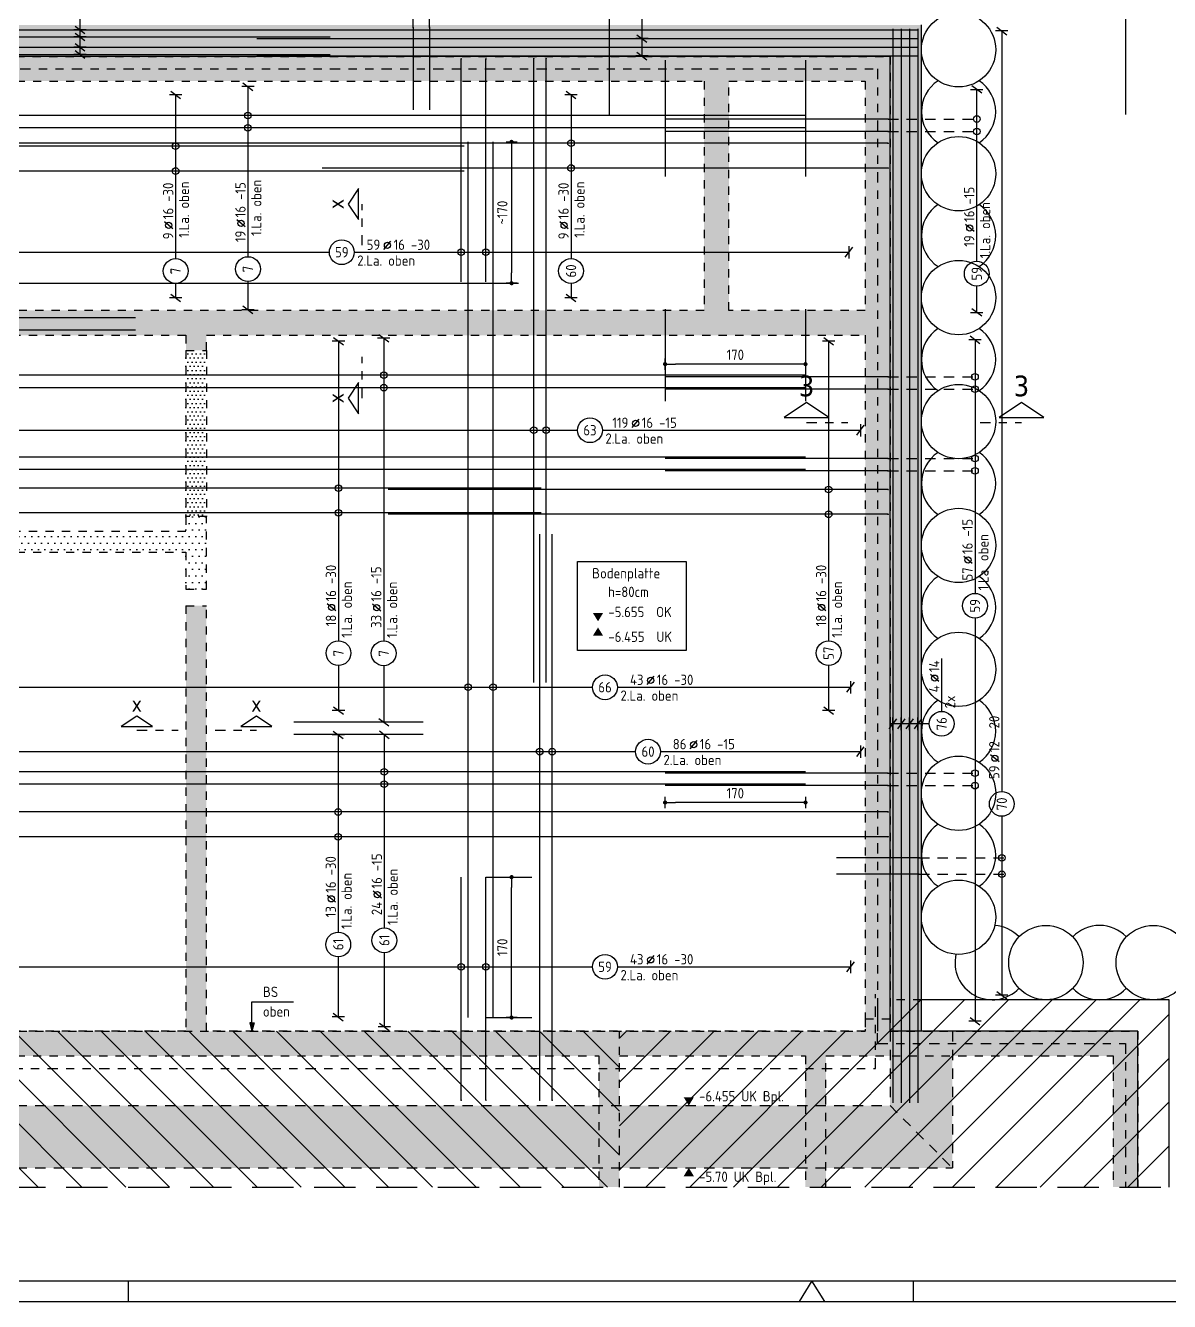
# Model space of a CAD drawing. Extents: x -45 to 98, y -32 to 51.
# Drawn here: x 29.7 to 43.55, y 0 to 15.45 of the extents above; entities that cross this region are included whole.
import ezdxf
from ezdxf.enums import TextEntityAlignment as Align

# ---------------------------------------------------------------- set-up
doc = ezdxf.new("R2010")
doc.units = 0
doc.header["$LTSCALE"] = 0.5
for name, pattern in [('AUSGEZOGEN', [1000.01, 1000, 0.01]), ('DASHDOTSMALL', [1.05, 0.5, -0.25, 0.05, -0.25]), ('DIVIDE2', [0.625, 0.25, -0.125, 0, -0.125, 0, -0.125]), ('DOT', [0.175, 0.05, -0.125]), ('GESTRICHELTX2', [1.5, 1, -0.5]), ('HIDDEN2', [0.187, 0.125, -0.062]), ('STRICHPUNKT2', [0.55, 0.25, -0.125, 0.05, -0.125]), ('VERDECKT', [0.375, 0.25, -0.125])]:
    doc.linetypes.add(name, pattern=pattern)
for name, color, linetype in [('2.UG', 7, 'Continuous'), ('ACHSEN', 7, 'Continuous'), ('AFB', 7, 'Continuous'), ('AFU', 7, 'Continuous'), ('BETON', 7, 'Continuous'), ('Brüstung 2.UG', 7, 'Continuous'), ('DRUEBER', 7, 'Continuous'), ('grau_hell', 7, 'Continuous'), ('grau_mittel', 7, 'Continuous'), ('HILFE', 7, 'Continuous'), ('koten', 7, 'Continuous'), ('MASSE', 7, 'Continuous'), ('OBJEKT', 7, 'Continuous'), ('RAHMEN', 7, 'Continuous'), ('RND', 7, 'Continuous'), ('SCHNITTE', 7, 'Continuous'), ('SCHRAFF', 7, 'Continuous'), ('TEXT', 7, 'Continuous'), ('VERDECKT', 7, 'Continuous'), ('Versprung oberseitig', 7, 'Continuous')]:
    doc.layers.add(name, color=color, linetype=linetype)
doc.layers.add('NOPLOT', color=7, linetype='Continuous', plot=False)
doc.layers.add('Verbau', color=7, linetype='Continuous', plot=False)
doc.styles.add('helv', font='tahoma.ttf')
doc.styles.add('txt', font='isocp.shx')
doc.dimstyles.new('DOT_I', dxfattribs={"dimscale": 0.5, "dimtxt": 0.25, "dimasz": 0.25, "dimexe": 0.1, "dimexo": 0.3, "dimgap": 0.1, "dimtad": 1, "dimdec": 3, "dimzin": 3, "dimtxsty": 'txt', "dimblk": 'DOT', "dimblk1": 'DOT', "dimblk2": 'DOT', "dimsah": 1, "dimcen": 0.1, "dimse1": 1, "dimse2": 1, "dimazin": 0, "dimtfac": 1, "dimtdec": 4, "dimtix": 1, "dimtmove": 2, "dimatfit": 3, "dimfxl": 0, "dimtvp": 1, "dimtolj": 1, "dimtzin": 0, "dimarcsym": 0})
pattern_1 = [(0, (-1.49329, -23.60151), (0.0396875, 0.079375), [0, -0.079375])]

# ---------------------------------------------------------------- blocks, each defined once
blk = doc.blocks.new('okrd_o')
at = {"layer": 'koten', "color": 7, "linetype": 'Continuous'}
blk.add_solid([(-0.125, 0.202), (0.125, 0.202), (0, 0)], dxfattribs=at)
at = {"layer": 'koten', "style": 'txt'}
blk.add_attdef('OKRD', (0.25, 0.1), '', height=0.25, dxfattribs=at)
blk = doc.blocks.new('okrd_u')
at = {"layer": 'koten', "color": 7, "linetype": 'Continuous'}
blk.add_solid([(-0.125, -0.202), (0.125, -0.202), (0, 0)], dxfattribs=at)
at = {"layer": 'koten', "style": 'txt'}
blk.add_attdef('OKRD', (0.25, -0.35), '', height=0.25, dxfattribs=at)
blk = doc.blocks.new('Pfeillinie')
at = {"layer": 'TEXT', "linetype": 'Continuous'}
blk.add_hatch(color=7, dxfattribs=at).paths.add_polyline_path([(0, 0), (-0.8, 0.2), (-0.8, 0), (-0.8, -0.2)])
at = {"layer": 'TEXT', "color": 7, "linetype": 'Continuous'}
for p, q in [((-0.8, 0), (-0.8, 0.2)), ((-0.8, 0.2), (0, 0)), ((-0.8, 0), (-0.8, -0.2)), ((-0.8, -0.2), (0, 0))]:
    blk.add_line(p, q, dxfattribs=at)
blk = doc.blocks.new('lei_gre')
at = {"layer": 'RND', "color": 7, "linetype": 'Continuous'}
for p, q in [((-0.09, -0.12), (0.09, 0.12)), ((0, 0.15), (0, -0.15))]:
    blk.add_line(p, q, dxfattribs=at)
blk = doc.blocks.new('RND_LEI')
at = {"layer": 'RND', "color": 7, "linetype": 'Continuous'}
blk.add_line((1.022, 0.066), (1.19, 0.27), dxfattribs=at)
for centre, radius in [((0, 0), 0.3), ((1.106, 0.168), 0.075)]:
    blk.add_circle(centre, radius, dxfattribs=at)
at = {"layer": 'RND', "color": 7, "linetype": 'Continuous', "style": 'txt'}
blk.add_attdef('POSL', text='', height=0.25, dxfattribs=at).set_placement((0, 0), align=Align.MIDDLE)
blk.add_attdef('ANZ', text='', height=0.25, dxfattribs=at).set_placement((0.931, 0.057), align=Align.RIGHT)
for tag, p in [('DUM', (1.253, 0.057)), ('ABSTD', (1.674, 0.057)), ('POSTXT', (0.374, -0.327))]:
    blk.add_attdef(tag, p, '', height=0.25, dxfattribs=at)
blk = doc.blocks.new('DOT')
at = {"layer": 'MASSE', "color": 7, "linetype": 'Continuous'}
for p, q in [((0, 0), (-1, 0)), ((0, 0.54), (0, -0.54))]:
    blk.add_line(p, q, dxfattribs=at)
at = {"layer": 'MASSE', "color": 7, "linetype": 'Continuous', "const_width": 0.2}
blk.add_lwpolyline([(-0.1, 0, 1), (0.1, 0, 1)], format="xyb", close=True, dxfattribs=at)
blk = doc.blocks.new('*D49')
at = {"layer": 'Defpoints', "color": 0, "linetype": 'AUSGEZOGEN', "transparency": 16777216}
for p in [(37.447, 6.04), (37.447, 6.04), (39.147, 6.04)]:
    blk.add_point(p, dxfattribs=at)
at = {"layer": 'MASSE', "color": 0, "linetype": 'AUSGEZOGEN', "lineweight": -2, "transparency": 16777216}
blk.add_line((39.022, 6.04), (37.572, 6.04), dxfattribs=at)
at = {"layer": 'MASSE', "color": 0, "linetype": 'AUSGEZOGEN', "lineweight": -2, "transparency": 16777216, "xscale": 0.125, "yscale": 0.125, "zscale": 0.125, "rotation": 180}
blk.add_blockref('DOT', (37.447, 6.04), dxfattribs=at)
at = {"layer": 'MASSE', "color": 0, "linetype": 'AUSGEZOGEN', "lineweight": -2, "transparency": 16777216, "xscale": 0.125, "yscale": 0.125, "zscale": 0.125}
blk.add_blockref('DOT', (39.147, 6.04), dxfattribs=at)
at = {"layer": 'MASSE', "color": 0, "linetype": 'AUSGEZOGEN', "transparency": 16777216, "insert": (38.297, 6.152), "char_height": 0.125, "attachment_point": 5, "style": 'txt'}
blk.add_mtext('\\A1;170', dxfattribs=at)
blk = doc.blocks.new('*D50')
at = {"layer": 'Defpoints', "color": 0, "linetype": 'AUSGEZOGEN', "transparency": 16777216}
for p in [(37.447, 11.347), (37.447, 11.347), (39.147, 11.347)]:
    blk.add_point(p, dxfattribs=at)
at = {"layer": 'MASSE', "color": 0, "linetype": 'AUSGEZOGEN', "lineweight": -2, "transparency": 16777216}
blk.add_line((39.022, 11.347), (37.572, 11.347), dxfattribs=at)
at = {"layer": 'MASSE', "color": 0, "linetype": 'AUSGEZOGEN', "lineweight": -2, "transparency": 16777216, "xscale": 0.125, "yscale": 0.125, "zscale": 0.125, "rotation": 180}
blk.add_blockref('DOT', (37.447, 11.347), dxfattribs=at)
at = {"layer": 'MASSE', "color": 0, "linetype": 'AUSGEZOGEN', "lineweight": -2, "transparency": 16777216, "xscale": 0.125, "yscale": 0.125, "zscale": 0.125}
blk.add_blockref('DOT', (39.147, 11.347), dxfattribs=at)
at = {"layer": 'MASSE', "color": 0, "linetype": 'AUSGEZOGEN', "transparency": 16777216, "insert": (38.297, 11.46), "char_height": 0.125, "attachment_point": 5, "style": 'txt'}
blk.add_mtext('\\A1;170', dxfattribs=at)
blk = doc.blocks.new('*D56')
at = {"layer": 'Defpoints', "color": 0, "linetype": 'AUSGEZOGEN', "transparency": 16777216}
for p in [(35.589, 5.137), (35.589, 5.137), (35.589, 3.437)]:
    blk.add_point(p, dxfattribs=at)
at = {"layer": 'MASSE', "color": 0, "linetype": 'AUSGEZOGEN', "lineweight": -2, "transparency": 16777216}
blk.add_line((35.589, 3.562), (35.589, 5.012), dxfattribs=at)
at = {"layer": 'MASSE', "color": 0, "linetype": 'AUSGEZOGEN', "lineweight": -2, "transparency": 16777216, "xscale": 0.125, "yscale": 0.125, "zscale": 0.125}
for p, rotation in [((35.589, 5.137), 90), ((35.589, 3.437), 270)]:
    blk.add_blockref('DOT', p, dxfattribs=dict(at, rotation=rotation))
at = {"layer": 'MASSE', "color": 0, "linetype": 'AUSGEZOGEN', "transparency": 16777216, "insert": (35.477, 4.287), "char_height": 0.125, "attachment_point": 5, "rotation": 90, "style": 'txt'}
blk.add_mtext('\\A1;170', dxfattribs=at)
blk = doc.blocks.new('*D57')
at = {"layer": 'Defpoints', "color": 0, "linetype": 'AUSGEZOGEN', "transparency": 16777216}
for p in [(35.589, 14.037), (35.589, 12.326), (35.589, 12.326)]:
    blk.add_point(p, dxfattribs=at)
at = {"layer": 'MASSE', "color": 0, "linetype": 'AUSGEZOGEN', "lineweight": -2, "transparency": 16777216}
blk.add_line((35.589, 13.912), (35.589, 12.451), dxfattribs=at)
at = {"layer": 'MASSE', "color": 0, "linetype": 'AUSGEZOGEN', "lineweight": -2, "transparency": 16777216, "xscale": 0.125, "yscale": 0.125, "zscale": 0.125}
for p, rotation in [((35.589, 14.037), 90), ((35.589, 12.326), 270)]:
    blk.add_blockref('DOT', p, dxfattribs=dict(at, rotation=rotation))
at = {"layer": 'MASSE', "color": 0, "linetype": 'AUSGEZOGEN', "transparency": 16777216, "insert": (35.477, 13.181), "char_height": 0.125, "attachment_point": 5, "rotation": 90, "style": 'txt'}
blk.add_mtext('\\A1;~170', dxfattribs=at)
blk = doc.blocks.new('A0-38-5')
at = {"color": 7, "linetype": 'Continuous'}
for p, q in [((78.45, 0.5), (78.14, 0)), ((78.76, 0), (78.45, 0.5))]:
    blk.add_line(p, q, dxfattribs=at)
at = {"layer": 'RAHMEN', "color": 5}
blk.add_line((2, 0.5), (156.4, 0.5), dxfattribs=at)
at = {"layer": 'RAHMEN', "color": 7}
for p, q in [((61.9, 0), (61.9, 0.5)), ((80.9, 0.5), (80.9, 0))]:
    blk.add_line(p, q, dxfattribs=at)
at = {"layer": 'RAHMEN'}
blk.add_line((0, 0), (156.9, 0), dxfattribs=at)
blk = doc.blocks.new('SCHN-1')
at = {"layer": 'SCHNITTE', "color": 5, "linetype": 'Continuous'}
blk.add_lwpolyline([(0.54, 0.125), (0, 0.485), (-0.54, 0.125)], close=True, dxfattribs=at)
at = {"layer": 'SCHNITTE', "color": 6, "linetype": 'Continuous', "style": 'helv'}
blk.add_attdef('SCHN-1', text='', height=0.5, dxfattribs=at).set_placement((0, 0.635), align=Align.CENTER)
blk = doc.blocks.new('SCHN-2')
at = {"layer": 'SCHNITTE', "color": 6, "linetype": 'Continuous'}
blk.add_lwpolyline([(0.378, 0.088), (0, 0.34), (-0.378, 0.088)], close=True, dxfattribs=at)
at = {"layer": 'SCHNITTE', "color": 1, "linetype": 'DASHDOTSMALL', "style": 'helv'}
blk.add_attdef('SCHN-2', text='', height=0.35, dxfattribs=at).set_placement((0, 0.45), align=Align.CENTER)

msp = doc.modelspace()

# ---------------------------------------------------------------- hatches: boundary and pattern name
at = {"layer": 'Brüstung 2.UG', "linetype": 'DOT'}
h = msp.add_hatch(dxfattribs=at)
h.set_pattern_fill('DOTS', color=102, scale=0.8, double=1)
h.set_pattern_definition([(0, (-77.654074, 474.12091), (0.025, 0.05), [0, -0.05])])
h.paths.add_polyline_path([(31.8952, 11.512), (31.6452, 11.512), (31.6452, 9.502), (31.8952, 9.502)])
at = {"layer": 'DRUEBER', "linetype": 'AUSGEZOGEN'}
h = msp.add_hatch(dxfattribs=at)
h.set_pattern_fill('ANSI31', color=8, scale=3, style=0, double=1)
h.set_pattern_definition([(45, (-77.65407, 474.1209), (-0.26516504, 0.26516504), [])])
h.paths.add_polyline_path([(36.8952, 1.3845), (43.5502, 1.3845), (43.5502, 3.652), (40.1702, 3.652), (40.1702, 3.422), (39.8702, 3.422), (39.8702, 3.272), (36.8952, 3.272)])
at = {"layer": 'grau_hell'}
h = msp.add_hatch(color=9, dxfattribs=at)
h.paths.add_polyline_path([(40.9252, 1.617), (40.1702, 2.372), (4.1702, 2.372), (4.1702, 1.617)])
h.paths.add_polyline_path([(40.1702, 2.372), (40.9252, 1.617), (40.9252, 3.272), (40.1702, 3.272)])
at = {"layer": 'grau_mittel'}
msp.add_hatch(color=61, dxfattribs=at).paths.add_polyline_path([(21.6102, 15.452), (21.6102, 12.377), (15.8302, 12.377), (15.8302, 13.877), (7.3802, 13.877), (7.3802, 13.657), (15.4502, 13.657), (15.4502, 11.997), (21.9902, 11.997), (21.9902, 15.072), (40.1702, 15.072), (40.1702, 3.272), (40.5502, 3.272), (40.5502, 15.452)])
at = {"layer": 'SCHRAFF', "linetype": 'AUSGEZOGEN'}
h = msp.add_hatch(dxfattribs=at)
h.set_pattern_fill('DOTS', scale=0.05, double=1)
h.set_pattern_definition(pattern_1)
h.paths.add_polyline_path([(38.2202, 11.997), (38.2202, 14.772), (39.8702, 14.772), (39.8702, 11.997)], flags=16)
h.paths.add_polyline_path([(4.1702, 1.3845), (4.4702, 1.3845), (4.4702, 2.972), (7.8952, 2.972), (7.8952, 1.3845), (8.1452, 1.3845), (8.1452, 3.947), (7.8952, 3.947), (7.8952, 3.272), (4.4702, 3.272), (4.4702, 10.757), (7.8952, 10.757), (7.8952, 9.682), (8.1452, 9.682), (8.1452, 11.697), (8.8102, 11.697), (8.8102, 11.997), (7.6802, 11.997), (7.6802, 13.357), (15.1502, 13.357), (15.1502, 11.997), (14.9502, 11.997), (14.9502, 11.697), (17.5702, 11.697), (17.5702, 8.697), (17.8202, 8.697), (17.8202, 11.697), (24.1202, 11.697), (24.1202, 8.707), (24.3702, 8.707), (24.3702, 11.697), (26.9202, 11.697), (26.9202, 13.417), (26.6702, 13.417), (26.6702, 11.997), (22.2902, 11.997), (22.2902, 14.772), (26.6702, 14.772), (26.6702, 14.552), (26.9202, 14.552), (26.9202, 14.772), (29.1452, 14.772), (29.1452, 13.722), (29.3952, 13.722), (29.3952, 14.772), (37.9202, 14.772), (37.9202, 11.997), (29.3952, 11.997), (29.3952, 12.587), (29.1452, 12.587), (29.1452, 11.697), (31.6452, 11.697), (31.6452, 11.512), (31.8952, 11.512), (31.8952, 11.697), (39.8702, 11.697), (39.8702, 3.272), (31.8952, 3.272), (31.8952, 8.422), (31.6452, 8.422), (31.6452, 3.272), (29.3952, 3.272), (29.3952, 3.722), (29.1452, 3.722), (29.1452, 1.3845), (29.3952, 1.3845), (29.3952, 2.972), (36.6452, 2.972), (36.6452, 1.3845), (36.8952, 1.3845), (36.8952, 2.972), (39.1452, 2.972), (39.1452, 1.3845), (39.3952, 1.3845), (39.3952, 2.972), (42.8702, 2.972), (42.8702, 1.3845), (43.1702, 1.3845), (43.1702, 3.272), (40.1702, 3.272), (40.1702, 15.072), (21.9902, 15.072), (21.9902, 11.997), (15.4502, 11.997), (15.4502, 13.657), (7.3802, 13.657), (7.3802, 11.057), (4.1702, 11.057)])
h = msp.add_hatch(dxfattribs=at)
h.set_pattern_fill('DOTS', scale=0.05, double=1)
h.set_pattern_definition(pattern_1)
h.paths.add_polyline_path([(31.8952, 9.502), (31.6452, 9.502), (31.6452, 9.322), (29.1452, 9.322), (29.1452, 4.857), (29.3952, 4.857), (29.3952, 9.072), (31.6452, 9.072), (31.6452, 8.622), (31.8952, 8.622)])
h = msp.add_hatch(dxfattribs=at)
h.set_pattern_fill('ANSI31', color=8, scale=3, angle=90, style=0, double=1)
h.set_pattern_definition([(135, (-74.4147, 543.17856), (-0.26516504, -0.26516504), [])])
h.paths.add_polyline_path([(29.3952, 1.3845), (36.7702, 1.3845), (36.7702, 3.272), (29.3952, 3.272)])
h.paths.add_polyline_path([(36.7702, 1.3845), (36.8952, 1.3845), (36.8952, 3.272), (36.7702, 3.272)])

# ---------------------------------------------------------------- linework, layer by layer
at = {"layer": '2.UG', "color": 7, "linetype": 'DOT'}
for p, q in [((29.3952, 14.772), (37.9202, 14.772)), ((37.9202, 14.772), (37.9202, 11.997)), ((37.9202, 11.997), (29.3952, 11.997)), ((29.1452, 11.697), (31.6452, 11.697)), ((31.6452, 11.697), (31.6452, 11.512)), ((31.8952, 11.512), (31.8952, 11.697)), ((31.8952, 11.697), (39.8702, 11.697)), ((39.8702, 11.697), (39.8702, 3.272)), ((31.6452, 11.512), (31.8952, 11.512)), ((31.8952, 9.502), (31.6452, 9.502)), ((31.6452, 9.502), (31.6452, 9.322)), ((31.8952, 8.622), (31.8952, 9.502)), ((31.6452, 9.322), (29.1452, 9.322)), ((29.3952, 9.072), (31.6452, 9.072)), ((31.6452, 9.072), (31.6452, 8.622)), ((31.6452, 8.622), (31.8952, 8.622)), ((31.6452, 8.422), (31.6452, 3.272)), ((31.6452, 8.422), (31.8952, 8.422)), ((31.8952, 3.272), (31.8952, 8.422)), ((31.6452, 3.272), (29.3952, 3.272)), ((39.8702, 3.272), (31.8952, 3.272))]:
    msp.add_line(p, q, dxfattribs=at)
for points in [[(7.3802, 11.057), (7.3802, 11.057), (7.3802, 13.657), (15.4502, 13.657), (15.4502, 11.997), (21.9902, 11.997), (21.9902, 15.072), (40.1702, 15.072), (40.1702, 3.272), (43.1702, 3.272), (43.1702, 1.3845)], [(29.3952, 1.3845), (29.3952, 2.972), (36.6452, 2.972), (36.6452, 1.3845)], [(36.8952, 1.3845), (36.8952, 2.972), (39.1452, 2.972), (39.1452, 1.3845)], [(39.3952, 1.3845), (39.3952, 2.972), (42.8702, 2.972), (42.8702, 1.3845)]]:
    msp.add_lwpolyline(points, dxfattribs=at)
msp.add_lwpolyline([(38.2202, 14.772), (39.8702, 14.772), (39.8702, 11.997), (38.2202, 11.997)], close=True, dxfattribs=at)
at = {"layer": 'ACHSEN', "color": 140, "linetype": 'AUSGEZOGEN'}
for p, q in [((36.7702, 16.8341), (36.7702, 14.3681)), ((43.0202, 16.8341), (43.0202, 14.3681))]:
    msp.add_line(p, q, dxfattribs=at)
at = {"layer": 'AFB', "color": 1, "linetype": 'DIVIDE2'}
for p, q in [((22.1402, 14.922), (40.0202, 14.922)), ((40.0202, 14.922), (40.0202, 3.422)), ((39.9952, 2.822), (39.9952, 3.722)), ((40.0202, 3.122), (40.0202, 3.272)), ((40.0202, 3.122), (43.0202, 3.122)), ((43.0202, 3.122), (43.0202, 1.3845)), ((4.3452, 2.822), (39.9952, 2.822))]:
    msp.add_line(p, q, dxfattribs=at)
at = {"layer": 'AFU', "color": 1, "linetype": 'AUSGEZOGEN'}
msp.add_line((40.0202, 3.572), (40.0202, 3.272), dxfattribs=at)
at = {"layer": 'BETON', "color": 6, "linetype": 'AUSGEZOGEN'}
for p, q in [((40.1702, 15.072), (21.9902, 15.072)), ((40.1702, 3.272), (40.1702, 15.072)), ((43.1702, 3.272), (40.1702, 3.272)), ((43.1702, 1.3845), (43.1702, 3.272))]:
    msp.add_line(p, q, dxfattribs=at)
at = {"layer": 'Brüstung 2.UG', "color": 102, "linetype": 'DOT'}
for p, q in [((31.6452, 11.512), (31.6452, 9.502)), ((31.8952, 11.512), (31.8952, 9.502))]:
    msp.add_line(p, q, dxfattribs=at)
at = {"layer": 'DRUEBER', "color": 7, "linetype": 'HIDDEN2'}
msp.add_line((40.5502, 3.652), (40.1702, 3.652), dxfattribs=at)
at = {"layer": 'HILFE', "color": 102, "linetype": 'GESTRICHELTX2'}
msp.add_line((3.9476, 1.3845), (43.9156, 1.3845), dxfattribs=at)
at = {"layer": 'NOPLOT', "color": 191, "linetype": 'AUSGEZOGEN'}
for p, q in [((37.4466, 15.028), (37.4466, 13.9172)), ((39.1466, 15.028), (39.1466, 13.9172)), ((37.4466, 14.728), (37.4466, 13.6172)), ((39.1466, 14.728), (39.1466, 13.6172)), ((24.056, 14.0256), (35.6739, 14.0256)), ((35.2784, 14.0256), (35.6739, 14.0256)), ((24.056, 12.3256), (35.6739, 12.3256)), ((37.4466, 12.0106), (37.4466, 10.8997)), ((39.1466, 12.0106), (39.1466, 10.8997)), ((35.2784, 5.1373), (35.8351, 5.1373)), ((35.2784, 3.4373), (35.8351, 3.4373))]:
    msp.add_line(p, q, dxfattribs=at)
at = {"layer": 'NOPLOT', "color": 191, "linetype": 'Continuous'}
for points in [[(34.5192, 7.0117), (32.9535, 7.0117)], [(34.5192, 6.8617), (32.9535, 6.8617)]]:
    msp.add_lwpolyline(points, dxfattribs=at)
at = {"layer": 'OBJEKT', "color": 7, "linetype": 'AUSGEZOGEN'}
for p, q in [((40.5502, 3.272), (40.5502, 15.452)), ((43.5502, 3.652), (40.5502, 3.652)), ((43.5502, 1.3845), (43.5502, 3.652))]:
    msp.add_line(p, q, dxfattribs=at)
at = {"layer": 'OBJEKT', "color": 1, "linetype": 'AUSGEZOGEN'}
msp.add_lwpolyline([(36.3886, 8.956), (37.7004, 8.956), (37.7004, 7.8808), (36.3886, 7.8808)], close=True, dxfattribs=at)
at = {"layer": 'RND', "color": 102, "linetype": 'VERDECKT'}
for p, q in [((34.3961, 15.4236), (34.3961, 16.0123)), ((34.5961, 15.4236), (34.5961, 16.0123)), ((40.1466, 14.3136), (41.2701, 14.3136)), ((40.1466, 14.1636), (41.2701, 14.1636)), ((40.1466, 11.1941), (41.2492, 11.1941)), ((40.1466, 11.0441), (41.2492, 11.0441)), ((40.1466, 10.2037), (41.2492, 10.2037)), ((40.1466, 10.0537), (41.2492, 10.0537)), ((40.1466, 6.3941), (41.2492, 6.3941)), ((40.1466, 6.2441), (41.2492, 6.2441)), ((40.5218, 5.3712), (41.5736, 5.3712)), ((40.5218, 5.1712), (41.5736, 5.1712))]:
    msp.add_line(p, q, dxfattribs=at)
at = {"layer": 'RND', "color": 102, "linetype": 'AUSGEZOGEN'}
for p, q in [((30.3634, 15.5874), (30.3634, 15.0874)), ((37.167, 15.5357), (37.167, 15.0685)), ((40.6459, 6.9928), (40.1772, 6.9928))]:
    msp.add_line(p, q, dxfattribs=at)
at = {"layer": 'RND', "color": 7, "linetype": 'AUSGEZOGEN'}
for p, q in [((41.5236, 15.3795), (41.5236, 6.1732)), ((32.3971, 14.7057), (32.3971, 12.6474)), ((31.5219, 14.6067), (31.5219, 12.6247)), ((36.3086, 14.6067), (36.3086, 12.6247)), ((41.2201, 12.5914), (41.2201, 14.6721)), ((22.4011, 12.7011), (33.3831, 12.7011)), ((33.6831, 12.7011), (39.6732, 12.7011)), ((31.5219, 12.3247), (31.5219, 12.1501)), ((32.3971, 12.3474), (32.3971, 12.0057)), ((36.3086, 12.3247), (36.3086, 12.1501)), ((41.2201, 11.9726), (41.2201, 12.2914)), ((33.4931, 11.6239), (33.4931, 7.9982)), ((34.0408, 11.6617), (34.0408, 7.9962)), ((39.4274, 11.6239), (39.4274, 7.9982)), ((41.1992, 11.6424), (41.1992, 8.5716)), ((22.1019, 10.5463), (36.3875, 10.5463)), ((36.6875, 10.5463), (39.8133, 10.5463)), ((41.1992, 8.2716), (41.1992, 3.3928)), ((40.7959, 7.1428), (40.7959, 7.7828)), ((33.4931, 7.6982), (33.4931, 7.1528)), ((34.0408, 7.6962), (34.0408, 7.0117)), ((39.4274, 7.6982), (39.4274, 7.1528)), ((27.2321, 7.4349), (36.5701, 7.4349)), ((36.8701, 7.4349), (39.6936, 7.4349)), ((33.4904, 6.86), (33.4904, 4.4712)), ((34.048, 6.8617), (34.048, 4.5217)), ((27.0544, 6.656), (37.0907, 6.656)), ((37.3907, 6.656), (39.8124, 6.656)), ((41.5236, 5.8732), (41.5236, 3.707)), ((33.4904, 4.1712), (33.4904, 3.4441)), ((34.048, 4.2217), (34.048, 3.326)), ((27.2321, 4.0512), (36.5701, 4.0512)), ((36.8701, 4.0512), (39.6936, 4.0512))]:
    msp.add_line(p, q, dxfattribs=at)
at = {"layer": 'RND', "color": 1, "linetype": 'AUSGEZOGEN'}
for points in [[(21.6406, 15.3079), (33.3906, 15.3079)], [(28.7534, 15.3941), (40.5034, 15.3941)], [(28.7534, 15.3941), (40.5034, 15.3941)], [(28.7534, 15.3941), (40.5034, 15.3941)], [(28.7534, 15.3941), (40.5034, 15.3941)], [(34.3961, 15.4236), (34.3961, 14.4236)], [(34.5961, 15.4236), (34.5961, 14.4236)], [(40.2027, 15.4055), (40.2027, 2.4055)], [(40.3044, 15.4055), (40.3044, 2.4055)], [(40.4062, 15.4055), (40.4062, 2.4055)], [(40.5079, 15.4055), (40.5079, 2.4055)], [(28.7534, 15.1827), (40.5034, 15.1827)], [(32.5034, 15.2884), (40.5034, 15.2884)], [(21.6406, 15.0965), (33.3906, 15.0965)], [(32.5034, 15.077), (40.5034, 15.077)], [(34.9784, 12.3409), (34.9784, 15.0409)], [(35.2784, 12.3409), (35.2784, 15.0409)], [(35.8566, 7.494), (35.8566, 15.044)], [(36.0066, 7.494), (36.0066, 15.044)], [(39.1466, 14.3577), (27.1466, 14.3577)], [(40.1466, 14.3136), (37.4466, 14.3136)], [(39.1466, 14.2077), (27.1466, 14.2077)], [(40.1466, 14.1636), (37.4466, 14.1636)], [(35.0164, 13.9844), (23.0164, 13.9844)], [(40.1466, 14.0206), (33.2966, 14.0206)], [(35.0641, 3.4373), (35.0641, 14.0373)], [(35.3641, 3.4373), (35.3641, 14.0373)], [(35.0164, 13.6844), (23.0164, 13.6844)], [(40.1466, 13.7206), (33.2966, 13.7206)], [(31.0363, 11.9087), (25.0863, 11.9087)], [(31.0363, 11.7587), (25.0863, 11.7587)], [(39.1466, 11.2117), (27.1466, 11.2117)], [(40.1466, 11.1941), (37.4466, 11.1941)], [(39.1466, 11.0617), (27.1466, 11.0617)], [(40.1466, 11.0441), (37.4466, 11.0441)], [(39.1466, 10.2214), (27.1466, 10.2214)], [(40.1466, 10.2037), (37.4466, 10.2037)], [(39.1466, 10.0714), (27.1466, 10.0714)], [(40.1466, 10.0537), (37.4466, 10.0537)], [(35.9466, 9.8464), (23.9466, 9.8464)], [(40.1466, 9.8287), (34.0966, 9.8287)], [(35.9466, 9.5464), (23.9466, 9.5464)], [(40.1466, 9.5287), (34.0966, 9.5287)], [(35.9293, 2.4373), (35.9293, 9.2873)], [(36.0793, 2.4373), (36.0793, 9.2873)], [(39.1466, 6.4117), (26.6466, 6.4117)], [(40.1466, 6.3941), (37.4466, 6.3941)], [(39.1466, 6.2617), (26.6466, 6.2617)], [(40.1466, 6.2441), (37.4466, 6.2441)], [(40.1466, 5.9254), (27.6466, 5.9254)], [(40.1466, 5.6254), (27.6466, 5.6254)], [(40.5218, 5.3712), (39.5218, 5.3712)], [(34.9784, 2.4373), (34.9784, 5.1373)], [(35.2784, 2.4373), (35.2784, 5.1373)], [(40.5218, 5.1712), (39.5218, 5.1712)]]:
    msp.add_lwpolyline(points, dxfattribs=at)
at = {"layer": 'RND', "color": 7, "linetype": 'AUSGEZOGEN', "const_width": 0.01}
for points in [[(34.3911, 15.4236, 1), (34.4011, 15.4236, 1)], [(34.5911, 15.4236, 1), (34.6011, 15.4236, 1)], [(34.9734, 15.0409, 1), (34.9834, 15.0409, 1)], [(35.2734, 15.0409, 1), (35.2834, 15.0409, 1)], [(35.8516, 15.044, 1), (35.8616, 15.044, 1)], [(36.0016, 15.044, 1), (36.0116, 15.044, 1)], [(40.1416, 14.3136, 1), (40.1516, 14.3136, 1)], [(40.1416, 14.1636, 1), (40.1516, 14.1636, 1)], [(40.1416, 14.0206, 1), (40.1516, 14.0206, 1)], [(40.1416, 13.7206, 1), (40.1516, 13.7206, 1)], [(40.1416, 11.1941, 1), (40.1516, 11.1941, 1)], [(40.1416, 11.0441, 1), (40.1516, 11.0441, 1)], [(40.1416, 10.2037, 1), (40.1516, 10.2037, 1)], [(40.1416, 10.0537, 1), (40.1516, 10.0537, 1)], [(40.1416, 9.8287, 1), (40.1516, 9.8287, 1)], [(40.1416, 9.5287, 1), (40.1516, 9.5287, 1)], [(40.1416, 6.3941, 1), (40.1516, 6.3941, 1)], [(40.1416, 6.2441, 1), (40.1516, 6.2441, 1)], [(40.1416, 5.9254, 1), (40.1516, 5.9254, 1)], [(40.1416, 5.6254, 1), (40.1516, 5.6254, 1)], [(40.5218, 5.3762, 1), (40.5218, 5.3662, 1)], [(40.5218, 5.1762, 1), (40.5218, 5.1662, 1)], [(34.9784, 2.4423, 1), (34.9784, 2.4323, 1)], [(35.2784, 2.4423, 1), (35.2784, 2.4323, 1)], [(35.9293, 2.4423, 1), (35.9293, 2.4323, 1)], [(36.0793, 2.4423, 1), (36.0793, 2.4323, 1)]]:
    msp.add_lwpolyline(points, format="xyb", close=True, dxfattribs=at)
at = {"layer": 'RND', "color": 102, "linetype": 'AUSGEZOGEN'}
msp.add_lwpolyline([(32.4454, 3.272), (32.4454, 3.6256), (32.9489, 3.6256)], dxfattribs=at)
at = {"layer": 'RND', "color": 7, "linetype": 'AUSGEZOGEN'}
for centre in [(32.3971, 14.3577), (32.3971, 14.2077), (41.2201, 14.3136), (36.3086, 14.0206), (41.2201, 14.1636), (31.5219, 13.9844), (36.3086, 13.7206), (31.5219, 13.6844), (34.9784, 12.7011), (35.2784, 12.7011), (34.0408, 11.2117), (41.1992, 11.1941), (34.0408, 11.0617), (41.1992, 11.0441), (35.8566, 10.5463), (36.0066, 10.5463), (41.1992, 10.2037), (41.1992, 10.0537), (33.4931, 9.8464), (39.4274, 9.8287), (33.4931, 9.5464), (39.4274, 9.5287), (35.0641, 7.4349), (35.3641, 7.4349), (35.9293, 6.656), (36.0793, 6.656), (34.048, 6.4117), (41.1992, 6.3941), (34.048, 6.2617), (41.1992, 6.2441), (33.4904, 5.9254), (33.4904, 5.6254), (41.5236, 5.3712), (41.5236, 5.1712), (34.9784, 4.0512), (35.2784, 4.0512)]:
    msp.add_circle(centre, 0.04, dxfattribs=at)
at = {"layer": 'SCHNITTE', "color": 6, "linetype": 'STRICHPUNKT2'}
for p, q in [((33.7793, 12.7848), (33.7793, 13.2848)), ((33.7793, 10.9352), (33.7793, 11.4352)), ((31.0513, 6.9153), (31.5513, 6.9153)), ((31.9988, 6.9153), (32.4988, 6.9153))]:
    msp.add_line(p, q, dxfattribs=at)
at = {"layer": 'SCHNITTE', "color": 5, "linetype": 'STRICHPUNKT2'}
for p, q in [((39.1599, 10.6401), (39.6599, 10.6401)), ((41.2611, 10.6401), (41.7611, 10.6401))]:
    msp.add_line(p, q, dxfattribs=at)
at = {"layer": 'Verbau', "color": 171}
for centre in [(41.0002, 15.152), (41.0002, 13.652), (41.0002, 12.152), (41.0002, 10.652), (41.0002, 9.152), (41.0002, 7.652), (41.0002, 6.152), (41.0002, 4.652), (42.0572, 4.102), (43.3572, 4.102)]:
    msp.add_circle(centre, 0.45, dxfattribs=at)
for centre, start, end in [((41.0002, 14.402), 123.55731, 236.44269), ((41.0002, 14.402), 303.55731, 56.44269), ((41.0002, 12.902), 123.55731, 236.44269), ((41.0002, 12.902), 303.55731, 56.44269), ((41.0002, 11.402), 123.55731, 236.44269), ((41.0002, 11.402), 303.55731, 56.44269), ((41.0002, 9.902), 123.55731, 236.44269), ((41.0002, 9.902), 303.55731, 56.44269), ((41.0002, 8.402), 123.55731, 236.44269), ((41.0002, 8.402), 303.55731, 56.44269), ((41.0002, 6.902), 123.55731, 236.44269), ((41.0002, 6.902), 303.55731, 56.44269), ((41.0002, 5.402), 123.55731, 236.44269), ((41.0002, 5.402), 303.55731, 56.44269), ((41.4072, 4.102), 43.76174, 85.97846), ((42.7072, 4.102), 43.76174, 136.23826), ((41.4072, 4.102), 167.01568, 316.23826), ((42.7072, 4.102), 223.76174, 316.23826)]:
    msp.add_arc(centre, 0.45, start, end, dxfattribs=at)
at = {"layer": 'VERDECKT', "color": 7, "linetype": 'VERDECKT'}
for p, q in [((40.1702, 3.272), (40.1702, 2.372)), ((40.9252, 3.272), (40.9252, 1.617)), ((4.1702, 2.372), (40.1702, 2.372)), ((40.1702, 2.372), (40.9252, 1.617)), ((4.1702, 1.617), (40.9252, 1.617))]:
    msp.add_line(p, q, dxfattribs=at)
at = {"layer": 'Versprung oberseitig', "color": 1, "linetype": 'HIDDEN2'}
for p, q in [((39.8702, 3.422), (40.1702, 3.422)), ((39.8702, 3.422), (39.8702, 3.272)), ((26.6202, 3.272), (39.8702, 3.272)), ((36.8952, 1.3845), (36.8952, 3.272))]:
    msp.add_line(p, q, dxfattribs=at)

# ---------------------------------------------------------------- block references
at = {"layer": 'koten', "color": 6, "linetype": 'AUSGEZOGEN', "xscale": 0.5, "yscale": 0.5, "zscale": 0.5}
for name, p, values in [('okrd_o', (36.6352, 8.2338), {'OKRD': '-5.655  OK'}), ('okrd_u', (36.6352, 8.1588), {'OKRD': '-6.455  UK'})]:
    msp.add_blockref(name, p, dxfattribs=at).add_auto_attribs(values)
at = {"layer": 'koten', "color": 7, "linetype": 'AUSGEZOGEN', "xscale": 0.5, "yscale": 0.5, "zscale": 0.5}
msp.add_blockref('okrd_o', (37.7342, 2.372), dxfattribs=at).add_auto_attribs({'OKRD': '-6.455 UK Bpl.'})
at = {"layer": 'koten', "color": 7, "linetype": 'AUSGEZOGEN'}
ref = msp.add_blockref('okrd_o', (37.7342, 1.617), dxfattribs=dict(at, xscale=-0.5, yscale=0.5, zscale=0.5, rotation=180))
ref.add_attrib('OKRD', '-5.70 UK Bpl.', (37.8592, 1.4472), dxfattribs={"height": 0.125, "style": 'txt'})
at = {"layer": 'RAHMEN', "color": 102, "xscale": 0.5, "yscale": 0.5, "zscale": 0.5}
msp.add_blockref('A0-38-5', (0, 0), dxfattribs=at)
at = {"layer": 'RND', "color": 102, "linetype": 'AUSGEZOGEN'}
for name, p, xscale, yscale, zscale, rotation in [('lei_gre', (30.3634, 15.3941), 0.5, 0.5, 0.5, 270), ('lei_gre', (30.3634, 15.3941), 0.5, 0.5, 0.5, 270), ('lei_gre', (30.3634, 15.3941), 0.5, 0.5, 0.5, 270), ('lei_gre', (30.3634, 15.3941), 0.5, 0.5, 0.5, 270), ('lei_gre', (30.3634, 15.3079), 0.5, 0.5, 0.5, 270), ('lei_gre', (37.167, 15.2884), 0.5, 0.5, 0.5, 270), ('lei_gre', (30.3634, 15.1827), 0.5, 0.5, 0.5, 270), ('lei_gre', (30.3634, 15.0965), 0.5, 0.5, 0.5, 270), ('lei_gre', (37.167, 15.077), 0.5, 0.5, 0.5, 270), ('lei_gre', (40.2027, 6.9928), 0.5, 0.5, 0.5, 180), ('lei_gre', (40.3044, 6.9928), 0.5, 0.5, 0.5, 180), ('lei_gre', (40.4062, 6.9928), 0.5, 0.5, 0.5, 180), ('lei_gre', (40.5079, 6.9928), 0.5, 0.5, 0.5, 180), ('Pfeillinie', (32.4454, 3.272), 0.125, 0.125, 0.125, 270)]:
    msp.add_blockref(name, p, dxfattribs=dict(at, xscale=xscale, yscale=yscale, zscale=zscale, rotation=rotation))
at = {"layer": 'RND', "color": 7, "linetype": 'AUSGEZOGEN', "xscale": 0.5, "yscale": 0.5, "zscale": 0.5}
for p, rotation in [((41.5236, 15.3795), 270), ((32.3971, 14.7057), 270), ((41.2201, 14.6721), 90), ((31.5219, 14.6067), 270), ((36.3086, 14.6067), 270), ((31.5219, 12.1501), 270), ((32.3971, 12.0057), 270), ((36.3086, 12.1501), 270), ((41.2201, 11.9726), 90), ((33.4931, 11.6239), 270), ((34.0408, 11.6617), 270), ((39.4274, 11.6239), 270), ((41.1992, 11.6424), 270), ((33.4931, 7.1528), 270), ((39.4274, 7.1528), 270), ((34.0408, 7.0117), 270), ((33.4904, 6.86), 270), ((34.048, 6.8617), 270), ((41.5236, 3.707), 270), ((33.4904, 3.4441), 270), ((41.1992, 3.3928), 270), ((34.048, 3.326), 270)]:
    msp.add_blockref('lei_gre', p, dxfattribs=dict(at, rotation=rotation))
at = {"layer": 'RND', "color": 7, "linetype": 'AUSGEZOGEN', "xscale": 0.5, "yscale": 0.5, "zscale": 0.5, "rotation": 90}
for p, values in [((31.5219, 12.4747), {'POSL': '7', 'DUM': '16', 'ANZ': '9', 'ABSTD': '-30', 'POSTXT': '   1.La. oben'}), ((32.3971, 12.4974), {'POSL': '7', 'DUM': '16', 'ANZ': '19', 'ABSTD': '-15', 'POSTXT': '   1.La. oben'}), ((36.3086, 12.4747), {'POSL': '60', 'DUM': '16', 'ANZ': '9', 'ABSTD': '-30', 'POSTXT': '   1.La. oben'}), ((41.2201, 12.4414), {'POSL': '59', 'DUM': '16', 'ANZ': '19', 'ABSTD': '-15', 'POSTXT': '1.La. oben'}), ((41.1992, 8.4216), {'POSL': '59', 'DUM': '16', 'ANZ': '57', 'ABSTD': '-15', 'POSTXT': '1.La. oben'}), ((33.4931, 7.8482), {'POSL': '7', 'DUM': '16', 'ANZ': '18', 'ABSTD': '-30', 'POSTXT': '1.La. oben'}), ((34.0408, 7.8462), {'POSL': '7', 'DUM': '16', 'ANZ': '33', 'ABSTD': '-15', 'POSTXT': '1.La. oben'}), ((39.4274, 7.8482), {'POSL': '57', 'DUM': '16', 'ANZ': '18', 'ABSTD': '-30', 'POSTXT': '1.La. oben'}), ((40.7959, 6.9928), {'POSL': '76', 'DUM': '14', 'ANZ': '4', 'POSTXT': '2x'}), ((41.5236, 6.0232), {'POSL': '70', 'DUM': '12', 'ANZ': '59', 'ABSTD': '-20'}), ((34.048, 4.3717), {'POSL': '61', 'DUM': '16', 'ANZ': '24', 'ABSTD': '-15', 'POSTXT': '1.La. oben'}), ((33.4904, 4.3212), {'POSL': '61', 'DUM': '16', 'ANZ': '13', 'ABSTD': '-30', 'POSTXT': '1.La. oben'})]:
    msp.add_blockref('RND_LEI', p, dxfattribs=at).add_auto_attribs(values)
at = {"layer": 'RND', "color": 7, "linetype": 'AUSGEZOGEN', "xscale": 0.5, "yscale": 0.5, "zscale": 0.5}
for p, values in [((33.5331, 12.7011), {'POSL': '59', 'DUM': '16', 'ANZ': '59', 'ABSTD': '-30', 'POSTXT': '2.La. oben'}), ((36.5375, 10.5463), {'POSL': '63', 'DUM': '16', 'ANZ': '119', 'ABSTD': '-15', 'POSTXT': '2.La. oben'}), ((36.7201, 7.4349), {'POSL': '66', 'DUM': '16', 'ANZ': '43', 'ABSTD': '-30', 'POSTXT': '2.La. oben'}), ((37.2407, 6.656), {'POSL': '60', 'DUM': '16', 'ANZ': '86', 'ABSTD': '-15', 'POSTXT': '2.La. oben'}), ((36.7201, 4.0512), {'POSL': '59', 'DUM': '16', 'ANZ': '43', 'ABSTD': '-30', 'POSTXT': '2.La. oben'})]:
    msp.add_blockref('RND_LEI', p, dxfattribs=at).add_auto_attribs(values)
for p in [(39.6732, 12.7011), (39.8133, 10.5463), (39.6936, 7.4349), (39.8124, 6.656), (39.6936, 4.0512)]:
    msp.add_blockref('lei_gre', p, dxfattribs=at)
at = {"layer": 'SCHNITTE', "color": 6, "linetype": 'STRICHPUNKT2', "xscale": 0.5, "yscale": 0.5, "zscale": 0.5, "rotation": 90}
for p in [(33.7793, 13.2848), (33.7793, 10.9352)]:
    msp.add_blockref('SCHN-2', p, dxfattribs=at).add_auto_attribs({'SCHN-2': 'x'})
at = {"layer": 'SCHNITTE', "color": 5, "linetype": 'STRICHPUNKT2', "xscale": 0.5, "yscale": 0.5, "zscale": 0.5}
for p in [(39.1599, 10.6401), (41.7611, 10.6401)]:
    msp.add_blockref('SCHN-1', p, dxfattribs=at).add_auto_attribs({'SCHN-1': '3'})
at = {"layer": 'SCHNITTE', "color": 6, "linetype": 'STRICHPUNKT2', "xscale": 0.5, "yscale": 0.5, "zscale": 0.5}
for p in [(31.0513, 6.9153), (32.4988, 6.9153)]:
    msp.add_blockref('SCHN-2', p, dxfattribs=at).add_auto_attribs({'SCHN-2': 'x'})

# ---------------------------------------------------------------- texts
at = {"layer": 'TEXT', "color": 1, "linetype": 'AUSGEZOGEN', "style": 'txt'}
for s, p in [('Bodenplatte', (36.5641, 8.7528)), ('h=80cm', (36.7574, 8.5274))]:
    msp.add_text(s, height=0.125, dxfattribs=at).set_placement(p)
at = {"layer": 'TEXT', "color": 7, "linetype": 'AUSGEZOGEN', "style": 'txt'}
for s, p in [('BS', (32.5785, 3.6853)), ('oben', (32.5785, 3.4478))]:
    msp.add_text(s, height=0.125, dxfattribs=at).set_placement(p)

# ---------------------------------------------------------------- dimensions: what is measured, and where the dimension line sits
at = {"layer": 'MASSE', "color": 7, "linetype": 'AUSGEZOGEN'}
dim = msp.add_linear_dim(base=(35.5893, 12.3256), p1=(35.5893, 14.0373), p2=(35.5893, 12.3256), angle=90, text='~170', dimstyle='DOT_I', override={"dimdec": 1, "dimlfac": 100}, dxfattribs=at)
dim.commit()
dim.dimension.update_dxf_attribs({"geometry": '*D57', "text_midpoint": (35.4768, 13.1815)})
for base, p1, p2, picture, middle in [((37.4466, 11.3471), (39.1466, 11.3471), (37.4466, 11.3471), '*D50', (38.2966, 11.4596)), ((37.4466, 6.0397), (39.1466, 6.0397), (37.4466, 6.0397), '*D49', (38.2966, 6.1522))]:
    dim = msp.add_linear_dim(base=base, p1=p1, p2=p2, dimstyle='DOT_I', override={"dimdec": 0, "dimlfac": 100}, dxfattribs=at)
    dim.commit()
    dim.dimension.update_dxf_attribs({"geometry": picture, "text_midpoint": middle})
dim = msp.add_linear_dim(base=(35.5893, 5.1373), p1=(35.5893, 3.4373), p2=(35.5893, 5.1373), angle=90, dimstyle='DOT_I', override={"dimdec": 0, "dimlfac": 100}, dxfattribs=at)
dim.commit()
dim.dimension.update_dxf_attribs({"geometry": '*D56', "text_midpoint": (35.4768, 4.2873)})

doc.saveas('drawing.dxf')
